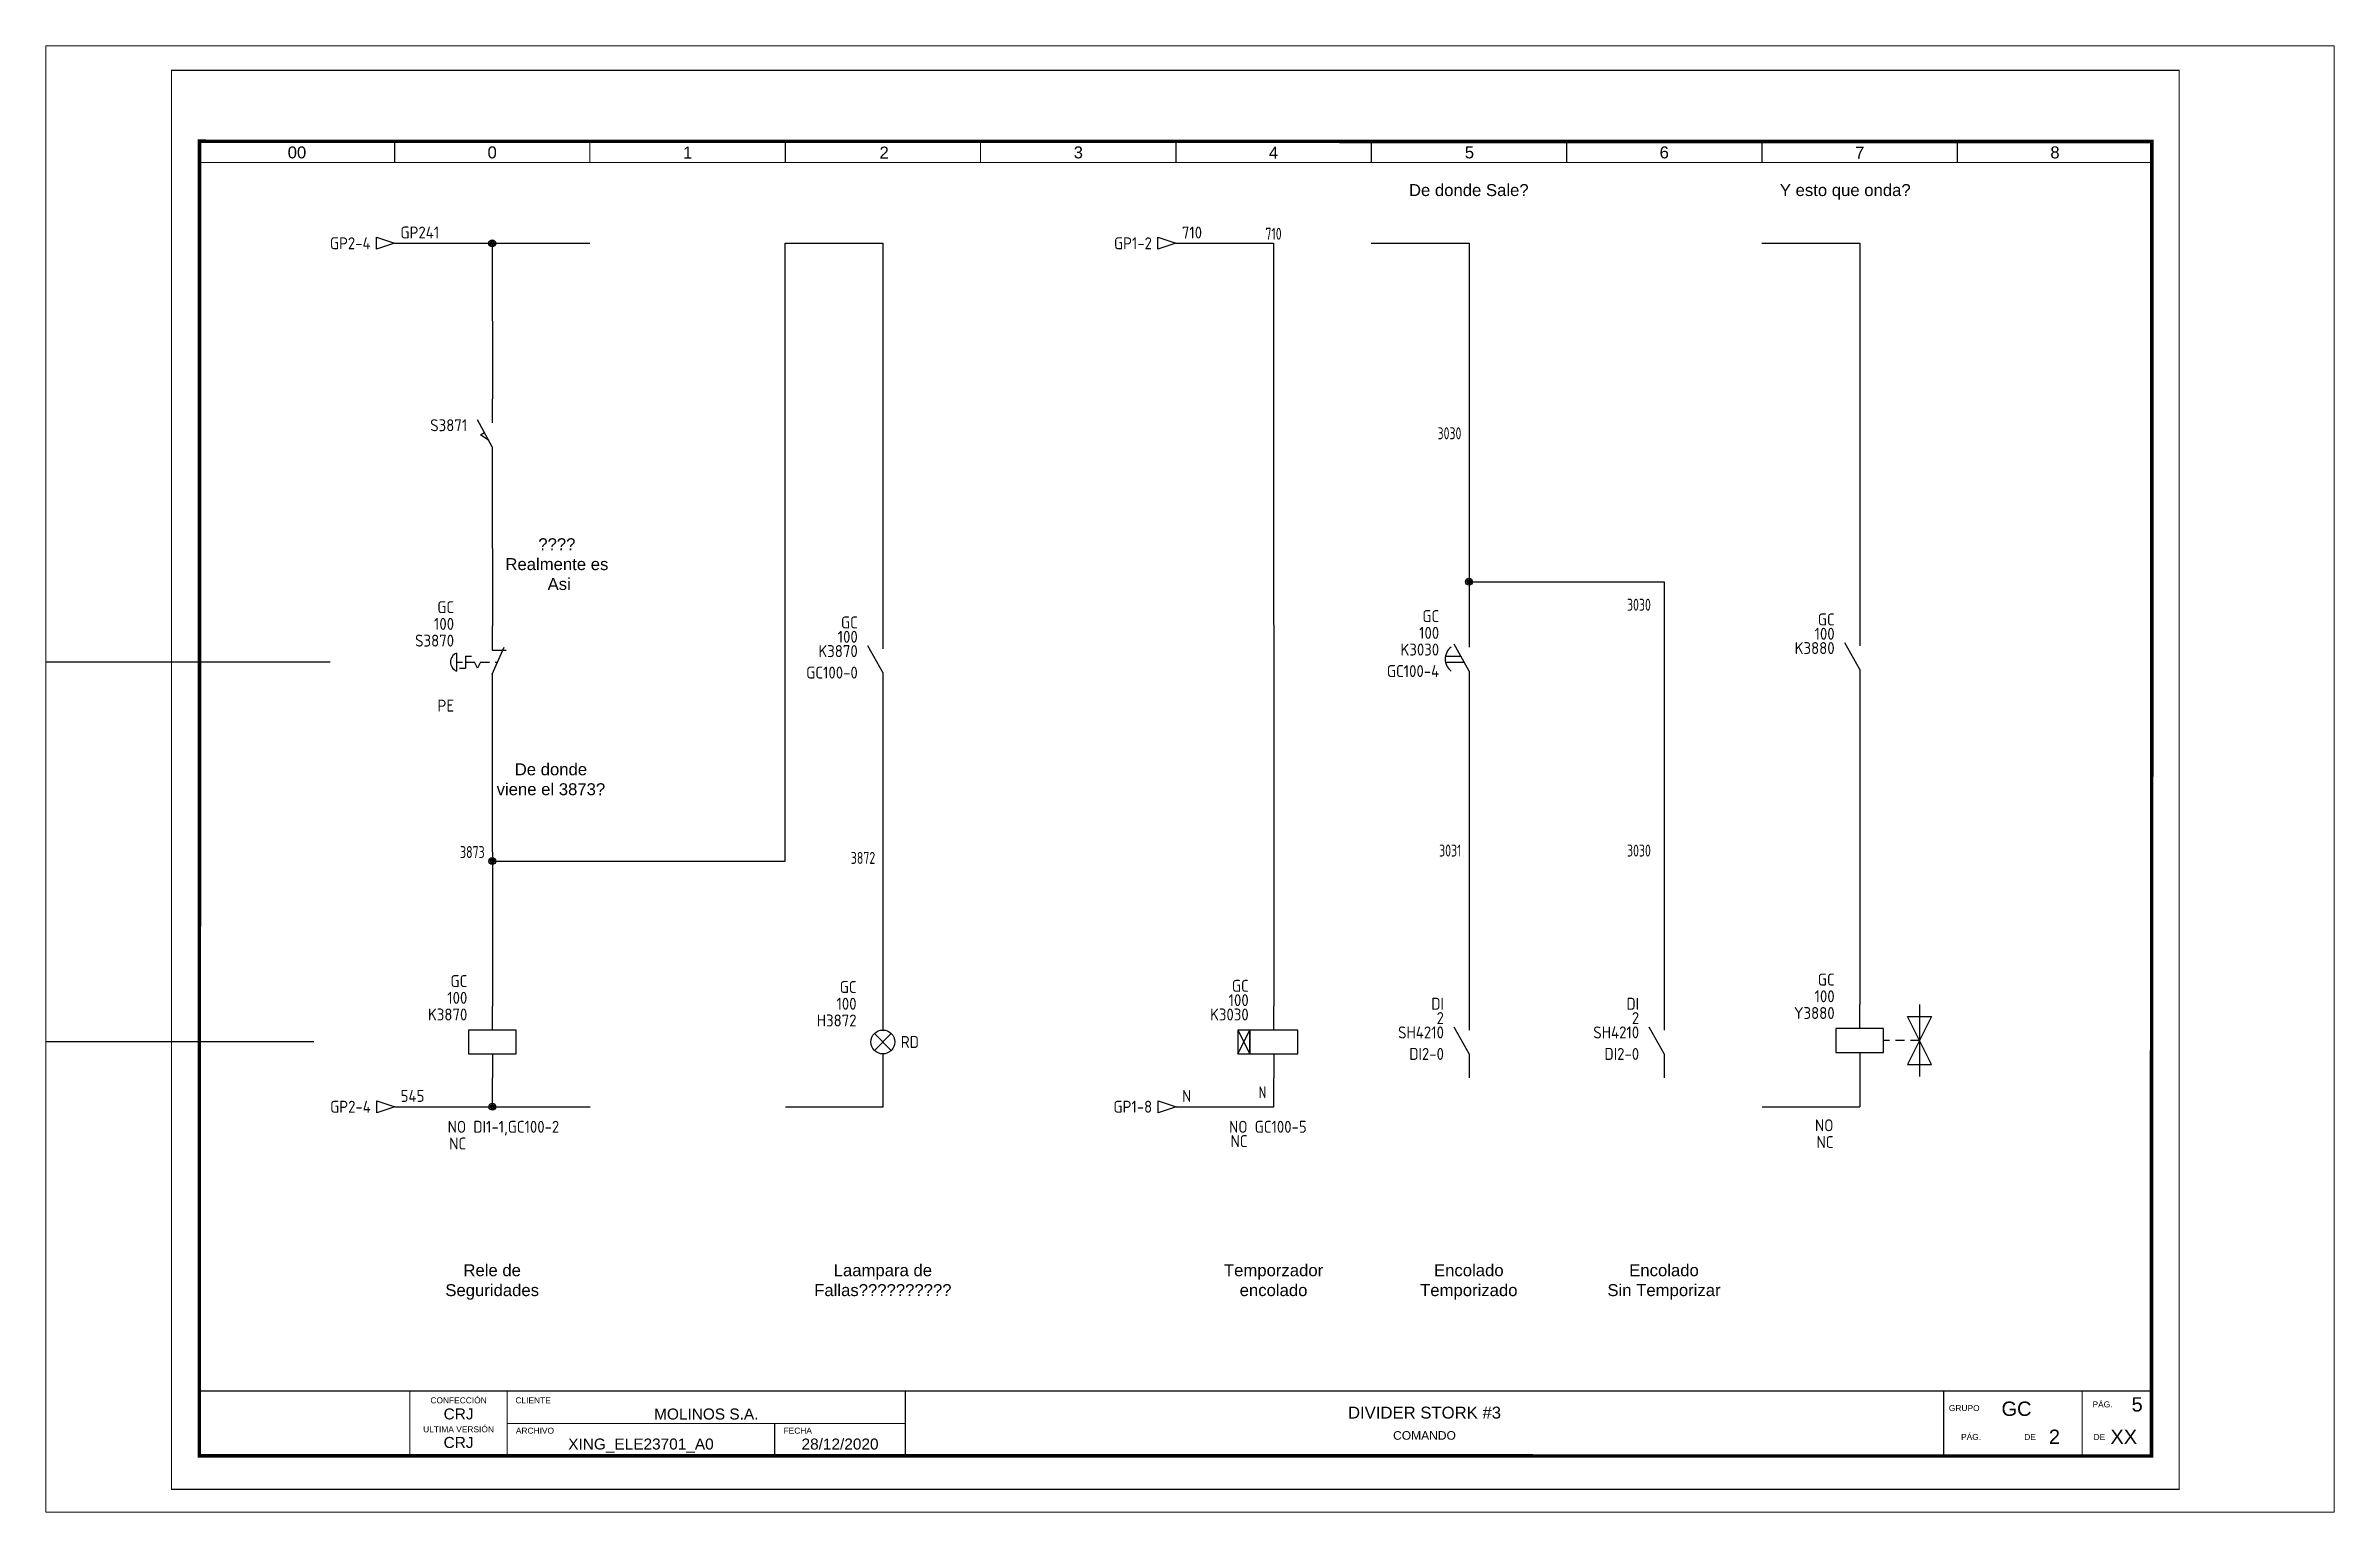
# Paper-space layout 'Layout1' of a CAD drawing. Header units: millimetres. Extents: x -26 to 453, y -5 to 302.
# The model-space entities are those that its viewports show. They can reach past a viewport. Long polylines and large blocks are cut down to what shows.
import ezdxf
from ezdxf.enums import TextEntityAlignment as Align

# ---------------------------------------------------------------- set-up
doc = ezdxf.new("R2010")
doc.units = ezdxf.units.MM
for name, color, linetype in [('BLK_12_THHN', 9, 'Continuous'), ('DESC', 150, 'Continuous'), ('LOC', 8, 'Continuous'), ('MISC', 7, 'Continuous'), ('ORANGE_25', 30, 'Continuous'), ('RED_14_THHN', 20, 'Continuous'), ('RED_15', 1, 'Continuous'), ('SYMS', 7, 'Continuous'), ('TAGS', 150, 'Continuous'), ('WHT_15', 7, 'Continuous'), ('WIREFIXED', 7, 'Continuous'), ('WIRENO', 72, 'Continuous'), ('WIREREF_DEST', 52, 'Continuous'), ('XREF', 7, 'Continuous'), ('XREFCHILD', 134, 'Continuous')]:
    doc.layers.add(name, color=color, linetype=linetype)
doc.layers.add('eProC - L2', color=41, linetype='Continuous', lineweight=20)
doc.layers.add('LBLE_25', color=4, linetype='Continuous', lineweight=25)
doc.styles.get("Standard").update_dxf_attribs({"font": 'arial.ttf'})
doc.styles.add('WD_IEC', font='ISOCP2.shx', dxfattribs={"width": 0.9, "height": 4})
picture_1 = doc.add_image_def('image1.jpg', size_in_pixel=(564, 174))

# ---------------------------------------------------------------- blocks, each defined once
blk = doc.blocks.new('eproc_rotulo_005')
at = {"layer": 'eProC - L2', "color": 0, "lineweight": 5, "const_width": 0.233}
for points in [[(0.12, 297.12), (420.12, 297.12), (420.12, 0.12), (0.12, 0.12), (0.12, 297.12)], [(5.9, 20.72), (414.37, 20.7)], [(49.98, 7.12), (49.98, 20.72)], [(70.35, 7.12), (70.35, 20.72)], [(153.64, 7.04), (153.64, 20.64)], [(70.35, 13.92), (153.64, 13.92)], [(126.3, 7.12), (126.3, 13.92)]]:
    blk.add_lwpolyline(points, dxfattribs=at)
at = {"layer": 'eProC - L2', "color": 0}
blk.add_lwpolyline([(420.12, 0.12), (420.12, 297.12), (0.12, 297.12), (0.12, 0.12), (420.12, 0.12)], dxfattribs=at)
at = {"layer": 'eProC - L2', "color": 0, "lineweight": 40, "const_width": 0.75}
blk.add_lwpolyline([(5.92, 7.13), (414.37, 7.11), (414.4, 282.24), (5.95, 282.27)], close=True, dxfattribs=at)
at = {"layer": 'eProC - L2', "color": 0, "lineweight": 5, "const_width": 0.233}
for points in [[(46.8, 277.83), (5.9, 277.83), (5.9, 282.27), (46.8, 282.27)], [(87.64, 277.83), (46.75, 277.83), (46.75, 282.27), (87.64, 282.27)], [(128.54, 277.83), (87.64, 277.83), (87.64, 282.26), (128.54, 282.26)], [(169.38, 277.83), (128.49, 277.83), (128.49, 282.26), (169.38, 282.26)], [(210.28, 277.82), (169.38, 277.82), (169.38, 282.26), (210.28, 282.26)], [(251.12, 277.82), (210.23, 277.82), (210.23, 282.26), (251.12, 282.26)], [(292.02, 277.82), (251.12, 277.82), (251.12, 282.25), (292.02, 282.25)], [(332.86, 277.82), (291.97, 277.82), (291.97, 282.25), (332.86, 282.25)], [(373.76, 277.83), (332.86, 277.83), (332.86, 282.27), (373.76, 282.27)], [(414.6, 277.83), (373.71, 277.83), (373.71, 282.27), (414.6, 282.27)]]:
    blk.add_lwpolyline(points, close=True, dxfattribs=at)
at = {"layer": 'eProC - L2', "color": 0, "lineweight": 0, "const_width": 0.233}
for points in [[(370.87, 7.1), (370.87, 20.7)], [(399.87, 7.1), (399.87, 20.7)]]:
    blk.add_lwpolyline(points, dxfattribs=at)
at = {"layer": 'eProC - L2', "color": 0, "lineweight": 20, "char_height": 2.5, "attachment_point": 8}
for s, insert in [('{\\fArial|b0|i0|c0|p18;00}', (26.35, 278.66)), ('{\\fArial|b0|i0|c0|p18;0}', (67.19, 278.66)), ('{\\fArial|b0|i0|c0|p18;1}', (108.09, 278.66)), ('{\\fArial|b0|i0|c0|p18;2}', (149.2, 278.66)), ('{\\fArial|b0|i0|c0|p18;3}', (189.83, 278.66)), ('{\\fArial|b0|i0|c0|p18;4}', (230.67, 278.66)), ('{\\fArial|b0|i0|c0|p18;5}', (271.66, 278.66)), ('{\\fArial|b0|i0|c0|p18;6}', (312.41, 278.66)), ('{\\fArial|b0|i0|c0|p18;7}', (353.31, 278.66)), ('{\\fArial|b0|i0|c0|p18;8}', (394.16, 278.66))]:
    blk.add_mtext(s, dxfattribs=dict(at, insert=insert))
at = {"layer": 'eProC - L2', "color": 0, "char_height": 1.2552}
for s, insert, attachment_point in [('{\\fArial|b0|i0|c0|p18;CONFECCIÓN }', (60.16, 18.11), 8), ('{\\fArial|b0|i0|c0|p18;CLIENTE}', (72.05, 18.11), 7), ('{\\fArial|b0|i0|c0|p18;GRUPO}', (371.96, 16.49), 7), ('{\\fArial|b0|i0|c0|p18;PÁG.}', (402.01, 17.26), 7), ('{\\fArial|b0|i0|c0|p18;ULTIMA VERSIÓN}', (60.16, 12.05), 8), ('{\\fArial|b0|i0|c0|p18;ARCHIVO}', (72.15, 11.76), 7), ('{\\fArial|b0|i0|c0|p18;FECHA}', (128.15, 11.76), 7), ('{\\fArial|b0|i0|c0|p18;PÁG.}', (374.51, 10.46), 7), ('{\\fArial|b0|i0|c0|p18;DE}', (387.74, 10.46), 7), ('{\\fArial|b0|i0|c0|p18;DE}', (402.24, 10.46), 7)]:
    blk.add_mtext(s, dxfattribs=dict(at, insert=insert, attachment_point=attachment_point))
at = {"layer": 'eProC - L2', "color": 0}
for tag, p in [('PGRAL', (411.35, 17.92)), ('GR_01', (386.11, 17)), ('PG_01', (382.35, 11.13)), ('PT', (394.05, 11.13)), ('PAGT', (408.55, 11.13))]:
    blk.add_attdef(tag, text='', height=3, dxfattribs=at).set_placement(p, align=Align.MIDDLE_CENTER)
for tag, height, p in [('CONF', 2.31, (60.16, 14.76)), ('CLIENTE', 2.31, (111.99, 14.74)), ('DESC', 2.5, (262.25, 14.94)), ('ULT', 2.31, (60.16, 8.79)), ('ARCH', 2.31, (98.32, 8.46)), ('FECHA', 2.31, (139.97, 8.46)), ('DESC_2', 1.8, (262.25, 10.51))]:
    blk.add_attdef(tag, text='', height=height, dxfattribs=at).set_placement(p, align=Align.CENTER)
at = {"layer": 'eProC - L2', "color": 0, "flags": 9}
blk.add_attdef('WD_TB', (0.12, 0.12), '', height=2.5, dxfattribs=at)
at = {"layer": 'eProC - L2', "color": 0}
image = blk.add_image(picture_1, insert=(5.9, 7.12), size_in_units=(44.08, 13.6), dxfattribs=at)
image.dxf.flags = 7
blk = doc.blocks.new('WDDOT')
for radius in [0.72, 0.449, 0.223]:
    blk.add_circle((0, 0), radius)
blk = doc.blocks.new('VCR1')
for p, q in [((0, 2.5), (0, 7.5)), ((0, -2.5), (0, -7.5))]:
    blk.add_line(p, q)
blk.add_lwpolyline([(-5, 2.5), (-5, -2.5), (5, -2.5), (5, 2.5)], close=True)
at = {"style": 'WD_IEC'}
for tag, p in [('INST', (-5.25, 11.5)), ('LOC', (-5.25, 8)), ('TAG1', (-5.25, 4.5)), ('DESC1', (-5.25, -6.85)), ('DESC2', (-5.25, -10.35)), ('DESC3', (-5.25, -13.85))]:
    blk.add_attdef(tag, text='', height=2.5, dxfattribs=at).set_placement(p, align=Align.RIGHT)
blk.add_attdef('TERM01', text='', height=2, rotation=90, dxfattribs=at).set_placement((-1, 7.5), align=Align.RIGHT)
at = {"style": 'WD_IEC', "flags": 1}
for tag, p, height in [('X2TERM01', (0, 7.5), 0.32), ('X4LINK', (-5, 0), 0.32), ('X1LINK', (5, 0), 0.32), ('ASSYCODE', (1, -4), 1), ('FAMILY', (1, -5.5), 1), ('X8TERM02', (0, -7.5), 0.32), ('CATDESC', (1, -7), 1)]:
    blk.add_attdef(tag, p, '', height=height, dxfattribs=at)
at = {"style": 'WD_IEC', "flags": 9}
for tag, p in [('MFG', (-6, 1)), ('CAT', (-6, -1.5))]:
    blk.add_attdef(tag, text='', height=1.5, dxfattribs=at).set_placement(p, align=Align.RIGHT)
at = {"style": 'WD_IEC'}
blk.add_attdef('TERM02', (-1, -7.5), '', height=2, rotation=90, dxfattribs=at)
at = {"lineweight": 9, "style": 'WD_IEC'}
for tag, p in [('NO', (-5.5, -16.5)), ('NC', (-5.5, -20))]:
    blk.add_attdef(tag, text='', height=2.5, dxfattribs=at).set_placement(p, align=Align.TOP_RIGHT)
for tag, p in [('XREFNO', (-4, -16.5)), ('XREFNC', (-4, -20))]:
    blk.add_attdef(tag, text='', height=2.5, dxfattribs=at).set_placement(p, align=Align.TOP_LEFT)
blk = doc.blocks.new('HA1D3')
blk.add_lwpolyline([(0, 0), (-3.75, -1.25), (-3.75, 1.25)], close=True)
at = {"style": 'WD_IEC'}
blk.add_attdef('XREF', text='', height=2.5, dxfattribs=at).set_placement((-5, 0), align=Align.MIDDLE_RIGHT)
at = {"style": 'WD_IEC', "flags": 1}
blk.add_attdef('SIGCODE', text='', height=1, dxfattribs=at).set_placement((-2.5, 1.8), align=Align.RIGHT)
at = {"style": 'WD_IEC'}
for tag, p, height, flags in [('X1TERM01', (0, 0), 0.32, 1), ('WIRENO', (1.25, 1), 2.5, 8)]:
    blk.add_attdef(tag, p, '', height=height, dxfattribs=dict(at, flags=flags))
blk.add_attdef('DESC1', text='', height=2.5, dxfattribs=at).set_placement((1.25, -1), align=Align.TOP_LEFT)
blk = doc.blocks.new('VLT1R')
for p, q in [((0, 7.5), (0, 2.5)), ((-1.77, -1.77), (1.77, 1.77)), ((1.77, -1.77), (-1.77, 1.77)), ((0, -2.5), (0, -7.5))]:
    blk.add_line(p, q)
blk.add_circle((0, 0), 2.5)
at = {"style": 'WD_IEC'}
for tag, p in [('INST', (-5.5, 10.25)), ('TAG1', (-5.5, 3.25)), ('LOC', (-5.5, 6.75)), ('DESC1', (-5.5, -6.35)), ('DESC2', (-5.5, -9.85)), ('DESC3', (-5.5, -13.35))]:
    blk.add_attdef(tag, text='', height=2.5, dxfattribs=at).set_placement(p, align=Align.RIGHT)
blk.add_attdef('TERM01', text='', height=2, rotation=90, dxfattribs=at).set_placement((-1, 7.5), align=Align.RIGHT)
at = {"style": 'WD_IEC', "flags": 1}
for tag, p, height in [('X2TERM01', (0, 7.5), 0.32), ('X4LINK', (-3, 0), 0.32), ('X1LINK', (3, 0), 0.32), ('ASSYCODE', (1, -4), 1), ('FAMILY', (1, -5.5), 1), ('X8TERM02', (0, -7.5), 0.32), ('CATDESC', (1, -7), 1)]:
    blk.add_attdef(tag, p, '', height=height, dxfattribs=at)
at = {"style": 'WD_IEC', "flags": 9}
for tag, p in [('MFG', (-6, -0.25)), ('CAT', (-6, -2.75))]:
    blk.add_attdef(tag, text='', height=1.5, dxfattribs=at).set_placement(p, align=Align.RIGHT)
at = {"style": 'WD_IEC'}
blk.add_attdef('TERM02', (-1, -7.5), '', height=2, rotation=90, dxfattribs=at)
at = {"lineweight": 13, "style": 'WD_IEC'}
blk.add_attdef('COLOR', text='', height=2.5, dxfattribs=at).set_placement((3.75, 0), align=Align.MIDDLE_LEFT)
at = {"lineweight": 15, "style": 'WD_IEC'}
for tag, p in [('XREF', (-5.5, -18)), ('WDTAGALT', (-5.5, -22))]:
    blk.add_attdef(tag, text='', height=2.5, dxfattribs=at).set_placement(p, align=Align.RIGHT)
blk = doc.blocks.new('VPB12MTL')
for p, q in [((0, 7.5), (0, 2.5)), ((-7.5, 1.88), (-7.5, -1.88)), ((-7.5, 0), (-6.25, 0)), ((-5.62, 1.25), (-4.38, 1.25)), ((-5.62, 1.25), (-5.62, -1.25)), ((-5.62, 0), (-3.75, 0)), ((-3.12, -1.25), (-3.75, 0)), ((-2.5, 0), (-3.12, -1.25)), ((-2.5, 0), (-0.62, 0)), ((0, -2.5), (2.5, 3.12)), ((0, 2.5), (2.87, 2.5)), ((0.62, 0), (1.11, 0)), ((-6.88, -1.25), (-5.62, -1.25)), ((0, -2.5), (0, -7.5))]:
    blk.add_line(p, q)
blk.add_arc((-6.72, 0), 2.03, 112.6199, 247.3801)
at = {"style": 'WD_IEC'}
for tag, p in [('INST', (-8, 10.25)), ('TAG1', (-8, 3.25)), ('LOC', (-8, 6.75)), ('DESC1', (-8, -10.35)), ('DESC2', (-8, -13.85)), ('DESC3', (-8, -17.35))]:
    blk.add_attdef(tag, text='', height=2.5, dxfattribs=at).set_placement(p, align=Align.RIGHT)
blk.add_attdef('TERM01', text='', height=2, rotation=90, dxfattribs=at).set_placement((-1, 7.5), align=Align.RIGHT)
at = {"style": 'WD_IEC', "flags": 1}
for tag, p, height in [('X2TERM01', (0, 7.5), 0.32), ('CONTACT', (0.5, 4.5), 1), ('X1LINK', (1.5, 0), 0.32), ('COMMON', (1.75, 3.25), 1), ('ASSYCODE', (1, -4), 1), ('FAMILY', (1, -5.5), 1), ('X8TERM02', (0, -7.5), 0.32), ('CATDESC', (1, -7), 1)]:
    blk.add_attdef(tag, p, '', height=height, dxfattribs=at)
at = {"style": 'WD_IEC', "flags": 9}
for tag, p in [('MFG', (-10.37, -0.24)), ('CAT', (-10.37, -2.74))]:
    blk.add_attdef(tag, text='', height=1.5, dxfattribs=at).set_placement(p, align=Align.RIGHT)
at = {"style": 'WD_IEC'}
blk.add_attdef('TERM02', (-1, -7.5), '', height=2, rotation=90, dxfattribs=at)
at = {"lineweight": 15, "style": 'WD_IEC'}
blk.add_attdef('XREF', text='', height=2.5, dxfattribs=at).set_placement((-8, -6.35), align=Align.RIGHT)
blk = doc.blocks.new('VLS11')
for p, q in [((0, 7.5), (0, 2.5)), ((0, -2.5), (-3.12, 3.12)), ((-2.5, 0), (-1.65, 0.47)), ((-0.74, -1.18), (-2.5, 0)), ((0, -2.5), (0, -7.5))]:
    blk.add_line(p, q)
at = {"style": 'WD_IEC'}
for tag, p in [('INST', (-5.25, 6.75)), ('LOC', (-5.25, 3.75)), ('TAG1', (-5.25, 0.75)), ('DESC1', (-5.25, -6.75)), ('XREF', (-5.25, -3.75)), ('DESC2', (-5.25, -9.75)), ('DESC3', (-5.25, -12.75))]:
    blk.add_attdef(tag, text='', height=2.5, dxfattribs=at).set_placement(p, align=Align.RIGHT)
blk.add_attdef('TERM01', text='', height=2, rotation=90, dxfattribs=at).set_placement((-1, 7.5), align=Align.RIGHT)
at = {"style": 'WD_IEC', "flags": 1}
for tag, p, height in [('X2TERM01', (0, 7.5), 0.32), ('MFG', (2.75, 6.5), 1.5), ('CAT', (2.75, 4), 1.5), ('X4LINK', (-3.42, 0), 0.32), ('X1LINK', (0, 0), 0.32), ('ASSYCODE', (1, -4), 1), ('CONTACT', (1, -2.5), 1), ('FAMILY', (1, -5.5), 1), ('COMMON', (2.25, -3.75), 1), ('X8TERM02', (0, -7.5), 0.32), ('CATDESC', (1, -7), 1)]:
    blk.add_attdef(tag, p, '', height=height, dxfattribs=at)
at = {"style": 'WD_IEC'}
blk.add_attdef('TERM02', (-1, -7.5), '', height=2, rotation=90, dxfattribs=at)
at = {"lineweight": 15, "style": 'WD_IEC'}
blk.add_attdef('WDTAGALT', text='', height=2.5, dxfattribs=at).set_placement((-5.25, -15.75), align=Align.RIGHT)
blk = doc.blocks.new('WD_WNV')
at = {"linetype": 'Continuous', "style": 'WD_IEC', "width": 0.8}
blk.add_attdef('WIRENO', text='', height=2.5, dxfattribs=at).set_placement((-1.6, 0), align=Align.MIDDLE_RIGHT)
at = {"style": 'WD_IEC', "flags": 1}
for tag, p in [('W08USER', (-1, 0.375)), ('W04USER', (-1, 0.875)), ('W05USER', (-1, 0.75)), ('W09USER', (-1, 0.25)), ('W03USER', (-1, 1)), ('W06USER', (-1, 0.625)), ('W07USER', (-1, 0.5)), ('W02USER', (-1, 1.125)), ('W01USER', (-1, 1.25)), ('W10USER', (-1, 0.125))]:
    blk.add_attdef(tag, text='', height=0.08, dxfattribs=at).set_placement(p, align=Align.CENTER)
blk = doc.blocks.new('VCR21')
for p, q in [((0, 7.5), (0, 2.5)), ((0, -2.5), (-3.12, 3.12)), ((0, -2.5), (0, -7.5))]:
    blk.add_line(p, q)
at = {"style": 'WD_IEC'}
for tag, p in [('INST', (-5.25, 6.75)), ('LOC', (-5.25, 3.75)), ('TAG2', (-5.25, 0.75)), ('DESC1', (-5.25, -6.75)), ('XREF', (-5.25, -3.75)), ('DESC2', (-5.25, -9.75)), ('DESC3', (-5.25, -12.75))]:
    blk.add_attdef(tag, text='', height=2.5, dxfattribs=at).set_placement(p, align=Align.RIGHT)
blk.add_attdef('TERM01', text='', height=2, rotation=90, dxfattribs=at).set_placement((-1, 7.5), align=Align.RIGHT)
at = {"style": 'WD_IEC', "flags": 1}
for tag, p, height in [('X2TERM01', (0, 7.5), 0.32), ('X4LINK', (-2.75, 0), 0.32), ('X1LINK', (-0.5, 0), 0.32), ('CONTACT', (4, -3.5), 1), ('FAMILY', (4, -5), 1), ('COMMON', (5.25, -4.75), 1), ('X8TERM02', (0, -7.5), 0.32)]:
    blk.add_attdef(tag, p, '', height=height, dxfattribs=at)
at = {"style": 'WD_IEC'}
blk.add_attdef('TERM02', (-1, -7.5), '', height=2, rotation=90, dxfattribs=at)
blk = doc.blocks.new('VTD1N')
for p, q in [((0, 2.5), (0, 7.5)), ((-7.5, -2.5), (-5, 2.5)), ((-7.5, 2.5), (-5, -2.5)), ((0, -2.5), (0, -7.5))]:
    blk.add_line(p, q)
for points in [[(-7.5, 2.5), (-7.5, -2.5), (-5, -2.5), (-5, 2.5)], [(-5, 2.5), (-5, -2.5), (5, -2.5), (5, 2.5)]]:
    blk.add_lwpolyline(points, close=True)
at = {"style": 'WD_IEC'}
for tag, p in [('INST', (-5.25, 10.5)), ('LOC', (-5.25, 7.5)), ('TAG1', (-5.25, 4.5)), ('DESC1', (-5.25, -6.85)), ('DESC2', (-5.25, -9.85)), ('DESC3', (-5.25, -12.85))]:
    blk.add_attdef(tag, text='', height=2.5, dxfattribs=at).set_placement(p, align=Align.RIGHT)
blk.add_attdef('TERM01', text='', height=2, rotation=90, dxfattribs=at).set_placement((-1, 7.5), align=Align.RIGHT)
at = {"style": 'WD_IEC', "flags": 1}
for tag, p, height in [('X2TERM01', (0, 7.5), 0.32), ('X4LINK', (-7.5, 0), 0.32), ('ASSYCODE', (1, -4), 1), ('FAMILY', (1, -5.5), 1), ('X8TERM02', (0, -7.5), 0.32), ('CATDESC', (1, -7), 1)]:
    blk.add_attdef(tag, p, '', height=height, dxfattribs=at)
at = {"style": 'WD_IEC', "flags": 9}
for tag, p in [('MFG', (-8.5, 1)), ('CAT', (-8.5, -1.5))]:
    blk.add_attdef(tag, text='', height=1.5, dxfattribs=at).set_placement(p, align=Align.RIGHT)
at = {"style": 'WD_IEC'}
blk.add_attdef('TERM02', (-1, -7.5), '', height=2, rotation=90, dxfattribs=at)
at = {"style": 'WD_IEC', "width": 0.9, "flags": 1}
blk.add_attdef('X1LINK', (5, 0), '', height=0.32, dxfattribs=at)
at = {"style": 'WD_IEC'}
blk.add_attdef('RATING1', text='', height=2.5, dxfattribs=at).set_placement((6.5, 2.5), align=Align.MIDDLE_LEFT)
at = {"lineweight": 9, "style": 'WD_IEC'}
for tag, p in [('NO', (-5.5, -16.5)), ('NC', (-5.5, -19.5))]:
    blk.add_attdef(tag, text='', height=2.5, dxfattribs=at).set_placement(p, align=Align.TOP_RIGHT)
for tag, p in [('XREFNO', (-4, -16.5)), ('XREFNC', (-4, -19.5))]:
    blk.add_attdef(tag, text='', height=2.5, dxfattribs=at).set_placement(p, align=Align.TOP_LEFT)
blk = doc.blocks.new('WD_WNH')
at = {"linetype": 'Continuous', "style": 'WD_IEC', "width": 0.8}
blk.add_attdef('WIRENO', text='', height=2.5, dxfattribs=at).set_placement((0, 0.75), align=Align.CENTER)
at = {"style": 'WD_IEC', "flags": 1}
for tag, p in [('W08USER', (0, 0.375)), ('W04USER', (0, 0.875)), ('W05USER', (0, 0.75)), ('W09USER', (0, 0.25)), ('W03USER', (0, 1)), ('W06USER', (0, 0.625)), ('W07USER', (0, 0.5)), ('W02USER', (0, 1.125)), ('W01USER', (0, 1.25)), ('W10USER', (0, 0.125))]:
    blk.add_attdef(tag, text='', height=0.08, dxfattribs=at).set_placement(p, align=Align.CENTER)
blk = doc.blocks.new('VTD21N')
for p, q in [((0, 7.5), (0, 2.5)), ((-4.94, 0.62), (-1.74, 0.62)), ((0, -2.5), (-3.12, 3.12)), ((-4.94, -0.62), (-1.04, -0.62)), ((0, -2.5), (0, -7.5))]:
    blk.add_line(p, q)
blk.add_arc((-1.88, 0), 3.12, 126.8699, 233.1301)
at = {"style": 'WD_IEC'}
for tag, p in [('INST', (-6.25, 7.75)), ('LOC', (-6.25, 4.25)), ('TAG2', (-6.25, 0.75)), ('XREF', (-6.25, -3.75)), ('DESC2', (-5.25, -11.1)), ('DESC1', (-5.25, -7.6)), ('DESC3', (-5.25, -14.6))]:
    blk.add_attdef(tag, text='', height=2.5, dxfattribs=at).set_placement(p, align=Align.RIGHT)
blk.add_attdef('TERM01', text='', height=2, rotation=90, dxfattribs=at).set_placement((-1, 7.5), align=Align.RIGHT)
at = {"style": 'WD_IEC', "flags": 1}
for tag, p, height in [('X2TERM01', (0, 7.5), 0.32), ('X4LINK', (-5.75, 0), 0.32), ('X1LINK', (-0.5, 0), 0.32), ('CONTACT', (4, -4.75), 1), ('X8TERM02', (0, -7.5), 0.32), ('FAMILY', (4, -6.25), 1), ('COMMON', (5.25, -6), 1)]:
    blk.add_attdef(tag, p, '', height=height, dxfattribs=at)
at = {"style": 'WD_IEC'}
blk.add_attdef('TERM02', (-1, -7.5), '', height=2, rotation=90, dxfattribs=at)
blk = doc.blocks.new('VSS21')
for p, q in [((0, 7.5), (0, 2.5)), ((0, -2.5), (-3.125, 3.125)), ((0, -2.5), (0, -7.5))]:
    blk.add_line(p, q)
at = {"style": 'WD_IEC'}
for tag, p in [('INST', (-5.25, 6.75)), ('LOC', (-5.25, 3.75)), ('TAG2', (-5.25, 0.75)), ('DESC1', (-5.25, -6.75)), ('XREF', (-5.25, -3.75)), ('DESC2', (-5.25, -9.75)), ('DESC3', (-5.25, -12.75))]:
    blk.add_attdef(tag, text='', height=2.5, dxfattribs=at).set_placement(p, align=Align.RIGHT)
blk.add_attdef('TERM01', text='', height=2, rotation=90, dxfattribs=at).set_placement((-1, 7.5), align=Align.RIGHT)
at = {"style": 'WD_IEC', "flags": 1}
for tag, p, height in [('X2TERM01', (0, 7.5), 0.32), ('X4LINK', (-2.5, 0), 0.32), ('X1LINK', (-0.5, 0), 0.32), ('X8TERM02', (0, -7.5), 0.32), ('CONTACT', (4, -8.5), 1), ('FAMILY', (4, -10), 1), ('COMMON', (5.25, -9.75), 1)]:
    blk.add_attdef(tag, p, '', height=height, dxfattribs=at)
at = {"style": 'WD_IEC'}
blk.add_attdef('TERM02', (-1, -7.5), '', height=2, rotation=90, dxfattribs=at)
at = {"lineweight": 15, "style": 'WD_IEC'}
blk.add_attdef('STATE', (1.25, -6.35), '', height=2.5, dxfattribs=at)
blk = doc.blocks.new('VSV1')
for p, q in [((0, 2.5), (0, 7.5)), ((12.5, 0), (10, 5)), ((10, 5), (15, 5)), ((12.5, 7.5), (12.5, -7.5)), ((15, 5), (12.5, 0)), ((6.25, 0), (5, 0)), ((9.38, 0), (7.5, 0)), ((12.5, 0), (10, -5)), ((12.5, 0), (10.62, 0)), ((15, -5), (12.5, 0)), ((0, -2.5), (0, -7.5)), ((10, -5), (15, -5))]:
    blk.add_line(p, q)
blk.add_lwpolyline([(-5, 2.5), (-5, -2.5), (5, -2.5), (5, 2.5)], close=True)
at = {"style": 'WD_IEC'}
for tag, p in [('INST', (-5.25, 11.5)), ('LOC', (-5.25, 8)), ('TAG1', (-5.25, 4.5)), ('DESC1', (-5.25, -6.85)), ('DESC2', (-5.25, -10.35)), ('DESC3', (-5.25, -13.85))]:
    blk.add_attdef(tag, text='', height=2.5, dxfattribs=at).set_placement(p, align=Align.RIGHT)
blk.add_attdef('TERM01', text='', height=2, rotation=90, dxfattribs=at).set_placement((-1, 7.5), align=Align.RIGHT)
at = {"style": 'WD_IEC', "flags": 1}
for tag, p, height in [('X2TERM01', (0, 7.5), 0.32), ('X4LINK', (-5, 0), 0.32), ('X1LINK', (12.5, 0), 0.32), ('ASSYCODE', (1, -4), 1), ('FAMILY', (1, -5.5), 1), ('X8TERM02', (0, -7.5), 0.32), ('CATDESC', (1, -7), 1)]:
    blk.add_attdef(tag, p, '', height=height, dxfattribs=at)
at = {"style": 'WD_IEC', "flags": 9}
for tag, p in [('MFG', (-6, 1)), ('CAT', (-6, -1.5))]:
    blk.add_attdef(tag, text='', height=1.5, dxfattribs=at).set_placement(p, align=Align.RIGHT)
at = {"style": 'WD_IEC'}
blk.add_attdef('TERM02', (-1, -7.5), '', height=2, rotation=90, dxfattribs=at)
at = {"lineweight": 9, "style": 'WD_IEC'}
for tag, p in [('NO', (-5.5, -16.5)), ('NC', (-5.5, -20))]:
    blk.add_attdef(tag, text='', height=2.5, dxfattribs=at).set_placement(p, align=Align.TOP_RIGHT)
for tag, p in [('XREFNO', (-4, -16.5)), ('XREFNC', (-4, -20)), ('WDTAGALT', (-3.88, -23.13))]:
    blk.add_attdef(tag, text='', height=2.5, dxfattribs=at).set_placement(p, align=Align.TOP_LEFT)

msp = doc.modelspace()

# ---------------------------------------------------------------- linework, layer by layer
at = {"layer": 'BLK_12_THHN'}
msp.add_line((414.6, 277.83), (414.59, 20.7), dxfattribs=at)
at = {"layer": 'LBLE_25'}
for p, q in [((230.72, 80.21), (230.72, 86.26)), ((210.28, 80.21), (230.72, 80.21))]:
    msp.add_line(p, q, dxfattribs=at)
at = {"layer": 'ORANGE_25'}
for p, q in [((210.23, 260.92), (230.67, 260.92)), ((230.67, 260.92), (230.72, 101.26))]:
    msp.add_line(p, q, dxfattribs=at)
at = {"layer": 'RED_14_THHN'}
for p, q in [((271.57, 166.39), (271.57, 101.26)), ((353.31, 166.7), (353.31, 101.57))]:
    msp.add_line(p, q, dxfattribs=at)
at = {"layer": 'RED_15'}
for p, q in [((46.75, 260.93), (87.64, 260.93)), ((67.19, 260.93), (67.24, 228.34)), ((128.49, 260.93), (148.93, 260.93)), ((128.49, 131.61), (128.49, 260.93)), ((148.93, 260.93), (148.93, 181.07)), ((251.12, 260.92), (271.57, 260.92)), ((271.57, 260.92), (271.57, 181.39)), ((332.86, 260.92), (353.31, 260.92)), ((353.31, 260.92), (353.31, 181.7)), ((67.19, 213.34), (67.24, 180.76)), ((271.57, 190.1), (312.41, 190.1)), ((312.41, 190.1), (312.41, 101.26)), ((33.29, 173.26), (-27.6, 173.26)), ((67.19, 165.76), (67.24, 101.26)), ((148.93, 166.07), (148.93, 101.26)), ((67.22, 131.61), (128.49, 131.61)), ((29.85, 93.76), (-31.04, 93.76))]:
    msp.add_line(p, q, dxfattribs=at)
at = {"layer": 'WHT_15'}
for p, q in [((67.24, 80.21), (67.24, 86.26)), ((148.93, 86.26), (148.93, 80.21)), ((353.31, 86.57), (353.31, 80.21)), ((46.8, 80.21), (87.69, 80.21)), ((128.54, 80.21), (148.98, 80.21)), ((332.91, 80.21), (353.36, 80.21))]:
    msp.add_line(p, q, dxfattribs=at)

# ---------------------------------------------------------------- block references
ref = msp.add_blockref('eproc_rotulo_005', (0, 0))
ref.add_attrib('PAGT', 'XX', dxfattribs={"layer": 'eProC - L2', "height": 3}).set_placement((408.55, 11.13), align=Align.MIDDLE_CENTER)
ref.add_attrib('PGRAL', '5', dxfattribs={"layer": 'eProC - L2', "height": 3}).set_placement((411.35, 17.92), align=Align.MIDDLE_CENTER)
ref.add_attrib('PT', '2', dxfattribs={"layer": 'eProC - L2', "height": 3}).set_placement((394.05, 11.13), align=Align.MIDDLE_CENTER)
ref.add_attrib('GR_01', 'GC', dxfattribs={"layer": 'eProC - L2', "height": 3}).set_placement((386.11, 17), align=Align.MIDDLE_CENTER)
ref.add_attrib('FECHA', '28/12/2020', dxfattribs={"layer": 'eProC - L2', "height": 2.305}).set_placement((139.97, 8.46), align=Align.CENTER)
ref.add_attrib('CLIENTE', 'MOLINOS S.A.', dxfattribs={"layer": 'eProC - L2', "height": 2.3051}).set_placement((111.99, 14.74), align=Align.CENTER)
ref.add_attrib('CONF', 'CRJ', dxfattribs={"layer": 'eProC - L2', "height": 2.305}).set_placement((60.16, 14.76), align=Align.CENTER)
ref.add_attrib('ULT', 'CRJ', dxfattribs={"layer": 'eProC - L2', "height": 2.305}).set_placement((60.16, 8.79), align=Align.CENTER)
ref.add_attrib('DESC', 'DIVIDER STORK #3', dxfattribs={"layer": 'eProC - L2', "height": 2.5}).set_placement((262.25, 14.94), align=Align.CENTER)
ref.add_attrib('DESC_2', 'COMANDO', dxfattribs={"layer": 'eProC - L2', "height": 1.8}).set_placement((262.25, 10.51), align=Align.CENTER)
ref.add_attrib('ARCH', 'XING_ELE23701_A0', dxfattribs={"layer": 'eProC - L2', "height": 2.3051}).set_placement((98.32, 8.46), align=Align.CENTER)
at = {"layer": 'SYMS'}
ref = msp.add_blockref('HA1D3', (46.75, 260.93), dxfattribs=at)
ref.add_attrib('XREF', 'GP2-4', dxfattribs={"layer": 'XREF', "height": 2.5, "style": 'WD_IEC'}).set_placement((41.75, 260.93), align=Align.MIDDLE_RIGHT)
ref.add_attrib('WIRENO', 'GP241', (48, 261.93), dxfattribs={"layer": 'WIREREF_DEST', "height": 2.5, "style": 'WD_IEC', "flags": 8})
ref = msp.add_blockref('HA1D3', (210.23, 260.92), dxfattribs=at)
ref.add_attrib('XREF', 'GP1-2', dxfattribs={"layer": 'XREF', "height": 2.5, "style": 'WD_IEC'}).set_placement((205.23, 260.92), align=Align.MIDDLE_RIGHT)
ref.add_attrib('WIRENO', '710', (211.48, 261.92), dxfattribs={"layer": 'WIREREF_DEST', "height": 2.5, "style": 'WD_IEC', "flags": 8})
for p in [(67.19, 260.93), (271.57, 190.1), (67.22, 131.61), (67.24, 80.21)]:
    msp.add_blockref('WDDOT', p, dxfattribs=at)
ref = msp.add_blockref('VLS11', (67.22, 220.84), dxfattribs=at)
ref.add_attrib('TAG1', 'S3871', dxfattribs={"layer": 'TAGS', "height": 2.5, "style": 'WD_IEC'}).set_placement((61.97, 221.59), align=Align.RIGHT)
ref = msp.add_blockref('VPB12MTL', (67.22, 173.26), dxfattribs=at)
ref.add_attrib('DESC1', 'PE', dxfattribs={"layer": 'DESC', "height": 2.5, "style": 'WD_IEC'}).set_placement((59.22, 162.91), align=Align.RIGHT)
ref.add_attrib('LOC', '100', dxfattribs={"layer": 'LOC', "height": 2.5, "style": 'WD_IEC'}).set_placement((59.22, 180.01), align=Align.RIGHT)
ref.add_attrib('INST', 'GC', dxfattribs={"layer": 'LOC', "height": 2.5, "style": 'WD_IEC'}).set_placement((59.22, 183.51), align=Align.RIGHT)
ref.add_attrib('TAG1', 'S3870', dxfattribs={"layer": 'TAGS', "height": 2.5, "style": 'WD_IEC'}).set_placement((59.22, 176.51), align=Align.RIGHT)
ref = msp.add_blockref('VCR21', (148.93, 173.57), dxfattribs=at)
ref.add_attrib('XREF', 'GC100-0', dxfattribs={"layer": 'XREFCHILD', "height": 2.5, "style": 'WD_IEC'}).set_placement((143.68, 169.82), align=Align.RIGHT)
ref.add_attrib('LOC', '100', dxfattribs={"layer": 'LOC', "height": 2.5, "style": 'WD_IEC'}).set_placement((143.68, 177.32), align=Align.RIGHT)
ref.add_attrib('INST', 'GC', dxfattribs={"layer": 'LOC', "height": 2.5, "style": 'WD_IEC'}).set_placement((143.68, 180.32), align=Align.RIGHT)
ref.add_attrib('TAG2', 'K3870', dxfattribs={"layer": 'TAGS', "height": 2.5, "style": 'WD_IEC'}).set_placement((143.68, 174.32), align=Align.RIGHT)
ref = msp.add_blockref('VTD21N', (271.57, 173.89), dxfattribs=at)
ref.add_attrib('XREF', 'GC100-4', dxfattribs={"layer": 'XREFCHILD', "height": 2.5, "style": 'WD_IEC'}).set_placement((265.32, 170.14), align=Align.RIGHT)
ref.add_attrib('LOC', '100', dxfattribs={"layer": 'LOC', "height": 2.5, "style": 'WD_IEC'}).set_placement((265.32, 178.14), align=Align.RIGHT)
ref.add_attrib('INST', 'GC', dxfattribs={"layer": 'LOC', "height": 2.5, "style": 'WD_IEC'}).set_placement((265.32, 181.64), align=Align.RIGHT)
ref.add_attrib('TAG2', 'K3030', dxfattribs={"layer": 'TAGS', "height": 2.5, "style": 'WD_IEC'}).set_placement((265.32, 174.64), align=Align.RIGHT)
ref = msp.add_blockref('VCR21', (353.31, 174.2), dxfattribs=at)
ref.add_attrib('LOC', '100', dxfattribs={"layer": 'LOC', "height": 2.5, "style": 'WD_IEC'}).set_placement((348.06, 177.95), align=Align.RIGHT)
ref.add_attrib('INST', 'GC', dxfattribs={"layer": 'LOC', "height": 2.5, "style": 'WD_IEC'}).set_placement((348.06, 180.95), align=Align.RIGHT)
ref.add_attrib('TAG2', 'K3880', dxfattribs={"layer": 'TAGS', "height": 2.5, "style": 'WD_IEC'}).set_placement((348.06, 174.95), align=Align.RIGHT)
ref = msp.add_blockref('VCR1', (67.24, 93.76), dxfattribs=at)
ref.add_attrib('NC', 'NC', dxfattribs={"layer": 'MISC', "lineweight": 9, "height": 2.5, "style": 'WD_IEC'}).set_placement((61.74, 73.76), align=Align.TOP_RIGHT)
ref.add_attrib('XREFNO', 'DI1-1,GC100-2', dxfattribs={"layer": 'XREF', "lineweight": 9, "height": 2.5, "style": 'WD_IEC'}).set_placement((63.24, 77.26), align=Align.TOP_LEFT)
ref.add_attrib('NO', 'NO', dxfattribs={"layer": 'MISC', "lineweight": 9, "height": 2.5, "style": 'WD_IEC'}).set_placement((61.74, 77.26), align=Align.TOP_RIGHT)
ref.add_attrib('LOC', '100', dxfattribs={"layer": 'LOC', "height": 2.5, "style": 'WD_IEC'}).set_placement((61.99, 101.76), align=Align.RIGHT)
ref.add_attrib('INST', 'GC', dxfattribs={"layer": 'LOC', "height": 2.5, "style": 'WD_IEC'}).set_placement((61.99, 105.26), align=Align.RIGHT)
ref.add_attrib('TAG1', 'K3870', dxfattribs={"layer": 'TAGS', "height": 2.5, "style": 'WD_IEC'}).set_placement((61.99, 98.26), align=Align.RIGHT)
ref = msp.add_blockref('VLT1R', (148.93, 93.76), dxfattribs=at)
ref.add_attrib('COLOR', 'RD', dxfattribs={"layer": 'MISC', "lineweight": 13, "height": 2.5, "style": 'WD_IEC'}).set_placement((152.68, 93.76), align=Align.MIDDLE_LEFT)
ref.add_attrib('LOC', '100', dxfattribs={"layer": 'LOC', "height": 2.5, "style": 'WD_IEC'}).set_placement((143.43, 100.51), align=Align.RIGHT)
ref.add_attrib('INST', 'GC', dxfattribs={"layer": 'LOC', "height": 2.5, "style": 'WD_IEC'}).set_placement((143.43, 104.01), align=Align.RIGHT)
ref.add_attrib('TAG1', 'H3872', dxfattribs={"layer": 'TAGS', "height": 2.5, "style": 'WD_IEC'}).set_placement((143.43, 97.01), align=Align.RIGHT)
ref = msp.add_blockref('VTD1N', (230.72, 93.76), dxfattribs=at)
ref.add_attrib('NC', 'NC', dxfattribs={"layer": 'MISC', "lineweight": 9, "height": 2.5, "style": 'WD_IEC'}).set_placement((225.22, 74.26), align=Align.TOP_RIGHT)
ref.add_attrib('XREFNO', 'GC100-5', dxfattribs={"layer": 'XREF', "lineweight": 9, "height": 2.5, "style": 'WD_IEC'}).set_placement((226.72, 77.26), align=Align.TOP_LEFT)
ref.add_attrib('NO', 'NO', dxfattribs={"layer": 'MISC', "lineweight": 9, "height": 2.5, "style": 'WD_IEC'}).set_placement((225.22, 77.26), align=Align.TOP_RIGHT)
ref.add_attrib('LOC', '100', dxfattribs={"layer": 'LOC', "height": 2.5, "style": 'WD_IEC'}).set_placement((225.47, 101.26), align=Align.RIGHT)
ref.add_attrib('INST', 'GC', dxfattribs={"layer": 'LOC', "height": 2.5, "style": 'WD_IEC'}).set_placement((225.47, 104.26), align=Align.RIGHT)
ref.add_attrib('TAG1', 'K3030', dxfattribs={"layer": 'TAGS', "height": 2.5, "style": 'WD_IEC'}).set_placement((225.47, 98.26), align=Align.RIGHT)
ref = msp.add_blockref('VSV1', (353.31, 94.07), dxfattribs=at)
ref.add_attrib('NC', 'NC', dxfattribs={"layer": 'MISC', "lineweight": 9, "height": 2.5, "style": 'WD_IEC'}).set_placement((347.81, 74.07), align=Align.TOP_RIGHT)
ref.add_attrib('NO', 'NO', dxfattribs={"layer": 'MISC', "lineweight": 9, "height": 2.5, "style": 'WD_IEC'}).set_placement((347.81, 77.57), align=Align.TOP_RIGHT)
ref.add_attrib('LOC', '100', dxfattribs={"layer": 'LOC', "height": 2.5, "style": 'WD_IEC'}).set_placement((348.06, 102.07), align=Align.RIGHT)
ref.add_attrib('INST', 'GC', dxfattribs={"layer": 'LOC', "height": 2.5, "style": 'WD_IEC'}).set_placement((348.06, 105.57), align=Align.RIGHT)
ref.add_attrib('TAG1', 'Y3880', dxfattribs={"layer": 'TAGS', "height": 2.5, "style": 'WD_IEC'}).set_placement((348.06, 98.57), align=Align.RIGHT)
ref = msp.add_blockref('VSS21', (271.57, 93.76), dxfattribs=at)
ref.add_attrib('XREF', 'DI2-0', dxfattribs={"layer": 'XREFCHILD', "height": 2.5, "style": 'WD_IEC'}).set_placement((266.32, 90.01), align=Align.RIGHT)
ref.add_attrib('LOC', '2', dxfattribs={"layer": 'LOC', "height": 2.5, "style": 'WD_IEC'}).set_placement((266.32, 97.51), align=Align.RIGHT)
ref.add_attrib('INST', 'DI', dxfattribs={"layer": 'LOC', "height": 2.5, "style": 'WD_IEC'}).set_placement((266.32, 100.51), align=Align.RIGHT)
ref.add_attrib('TAG2', 'SH4210', dxfattribs={"layer": 'TAGS', "height": 2.5, "style": 'WD_IEC'}).set_placement((266.32, 94.51), align=Align.RIGHT)
ref = msp.add_blockref('VSS21', (312.41, 93.76), dxfattribs=at)
ref.add_attrib('XREF', 'DI2-0', dxfattribs={"layer": 'XREFCHILD', "height": 2.5, "style": 'WD_IEC'}).set_placement((307.16, 90.01), align=Align.RIGHT)
ref.add_attrib('LOC', '2', dxfattribs={"layer": 'LOC', "height": 2.5, "style": 'WD_IEC'}).set_placement((307.16, 97.51), align=Align.RIGHT)
ref.add_attrib('INST', 'DI', dxfattribs={"layer": 'LOC', "height": 2.5, "style": 'WD_IEC'}).set_placement((307.16, 100.51), align=Align.RIGHT)
ref.add_attrib('TAG2', 'SH4210', dxfattribs={"layer": 'TAGS', "height": 2.5, "style": 'WD_IEC'}).set_placement((307.16, 94.51), align=Align.RIGHT)
ref = msp.add_blockref('HA1D3', (46.8, 80.21), dxfattribs=at)
ref.add_attrib('XREF', 'GP2-4', dxfattribs={"layer": 'XREF', "height": 2.5, "style": 'WD_IEC'}).set_placement((41.8, 80.21), align=Align.MIDDLE_RIGHT)
ref.add_attrib('WIRENO', '545', (48.05, 81.21), dxfattribs={"layer": 'WIREREF_DEST', "height": 2.5, "style": 'WD_IEC', "flags": 8})
ref = msp.add_blockref('HA1D3', (210.28, 80.21), dxfattribs=at)
ref.add_attrib('XREF', 'GP1-8', dxfattribs={"layer": 'XREF', "height": 2.5, "style": 'WD_IEC'}).set_placement((205.28, 80.21), align=Align.MIDDLE_RIGHT)
ref.add_attrib('WIRENO', 'N', (211.53, 81.21), dxfattribs={"layer": 'WIREREF_DEST', "height": 2.5, "style": 'WD_IEC', "flags": 8})
at = {"layer": 'WIREFIXED'}
ref = msp.add_blockref('WD_WNV', (271.57, 221.15), dxfattribs=at)
ref.add_attrib('WIRENOF', '3030', dxfattribs={"linetype": 'Continuous', "height": 2.5, "style": 'WD_IEC', "width": 0.8}).set_placement((269.97, 221.15), align=Align.MIDDLE_RIGHT)
ref = msp.add_blockref('WD_WNV', (311.21, 185.28), dxfattribs=at)
ref.add_attrib('WIRENOF', '3030', dxfattribs={"linetype": 'Continuous', "height": 2.5, "style": 'WD_IEC', "width": 0.8}).set_placement((309.61, 185.28), align=Align.MIDDLE_RIGHT)
ref = msp.add_blockref('WD_WNV', (67.22, 133.51), dxfattribs=at)
ref.add_attrib('WIRENOF', '3873', dxfattribs={"linetype": 'Continuous', "height": 2.5, "style": 'WD_IEC', "width": 0.8}).set_placement((65.62, 133.51), align=Align.MIDDLE_RIGHT)
ref = msp.add_blockref('WD_WNV', (271.57, 133.82), dxfattribs=at)
ref.add_attrib('WIRENOF', '3031', dxfattribs={"linetype": 'Continuous', "height": 2.5, "style": 'WD_IEC', "width": 0.8}).set_placement((269.97, 133.82), align=Align.MIDDLE_RIGHT)
ref = msp.add_blockref('WD_WNV', (311.21, 133.82), dxfattribs=at)
ref.add_attrib('WIRENOF', '3030', dxfattribs={"linetype": 'Continuous', "height": 2.5, "style": 'WD_IEC', "width": 0.8}).set_placement((309.61, 133.82), align=Align.MIDDLE_RIGHT)
ref = msp.add_blockref('WD_WNV', (148.93, 132.28), dxfattribs=at)
ref.add_attrib('WIRENOF', '3872', dxfattribs={"linetype": 'Continuous', "height": 2.5, "style": 'WD_IEC', "width": 0.8}).set_placement((147.33, 132.28), align=Align.MIDDLE_RIGHT)
at = {"layer": 'WIRENO'}
ref = msp.add_blockref('WD_WNH', (230.67, 260.92), dxfattribs=at)
ref.add_attrib('WIRENO', '710', dxfattribs={"linetype": 'Continuous', "height": 2.5, "style": 'WD_IEC', "width": 0.8}).set_placement((230.67, 261.67), align=Align.CENTER)
ref = msp.add_blockref('WD_WNV', (230.72, 83.23), dxfattribs=at)
ref.add_attrib('WIRENO', 'N', dxfattribs={"linetype": 'Continuous', "height": 2.5, "style": 'WD_IEC', "width": 0.8}).set_placement((229.12, 83.23), align=Align.MIDDLE_RIGHT)

# ---------------------------------------------------------------- texts
at = {"layer": 'TAGS', "char_height": 2.5, "attachment_point": 2}
for s, width, heights, insert in [('De donde Sale?', 32.7092, [0], (271.52, 273.31)), ('Y esto que onda?', 32.7092, [0], (350.28, 273.31)), ('\\pxi-3,l4,t4;????^I^JRealmente es^J Asi', 133.9809, [11.3], (79.48, 199.19)), ('De donde ^Jviene el 3873?', 32.7092, [0], (79.48, 152.08)), ('Rele de ^JSeguridades', 32.7092, [0], (67.19, 47.24)), ('Laampara de Fallas??????????', 32.7092, [0], (148.93, 47.24)), ('Temporzador encolado', 32.7092, [0], (230.67, 47.24)), ('Encolado^JTemporizado', 32.7092, [0], (271.52, 47.24)), ('Encolado^JSin Temporizar', 32.7092, [0], (312.36, 47.24))]:
    msp.add_mtext_dynamic_manual_height_columns(s, width=width, gutter_width=12.5, heights=heights, dxfattribs=dict(at, insert=insert))

psp = doc.layouts.get("Layout1")

# ---------------------------------------------------------------- viewports
at = {"layer": '0'}
psp.add_viewport(center=(213.13, 148.76), size=(478.79, 306.9305), view_center_point=(213.19, 148.8), view_height=306.9305, dxfattribs=at)

doc.saveas('drawing.dxf')
